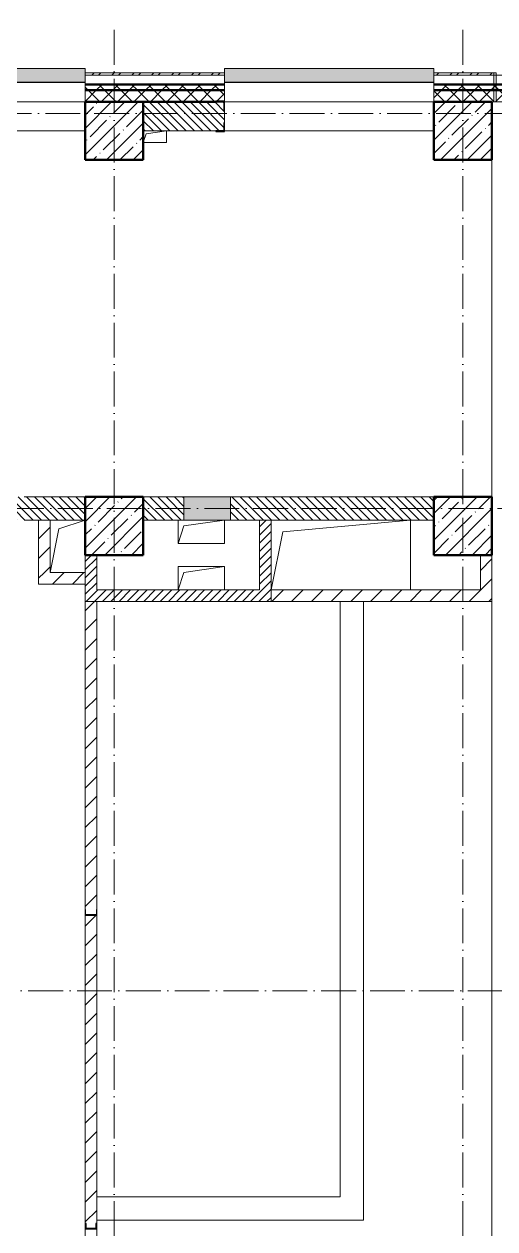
# Model space of a CAD drawing. Header units: millimetres. Extents: x -213536 to 1564669, y -45299 to 942238.
# Drawn here: x 176704 to 180754, y 458797 to 469166 of the extents above; entities that cross this region are included whole.
import ezdxf

# ---------------------------------------------------------------- set-up
doc = ezdxf.new("R2010")
doc.units = ezdxf.units.MM
doc.linetypes.add('50_200_ШТРИХ_1Т_ш5_п1_п1_', pattern=[700, 500, -100, 0, -100])
for name, color, linetype, lineweight in [('A-FLOR-____-OTLN', 7, 'Continuous', 9), ('A-GENM-____-MCUT', 7, 'Continuous', 25), ('A-GENM-____-OTLN', 7, 'Continuous', 9), ('A-GENM-____-OTLN-1', 7, 'Continuous', 25), ('A-GLAZ-____-OTLN', 7, 'Continuous', 9), ('A-WALL-____-MCUT-2', 7, 'Continuous', 50), ('A-WALL-____-MCUT-3', 7, 'Continuous', 9), ('A-WALL-____-OTLN', 7, 'Continuous', 9), ('A-WALL-____-PATT-1', 7, 'Continuous', 9), ('A-WALL-FNSH-MCUT-1', 7, 'Continuous', 9), ('I-WALL-____-OTLN', 7, 'Continuous', 9), ('S-COLS-____-MCUT', 7, 'Continuous', 50), ('S-COLS-____-OTLN', 7, 'Continuous', 9), ('S-GRID-____-OTLN-1', 7, '50_200_ШТРИХ_1Т_ш5_п1_п1_', 9)]:
    doc.layers.add(name, color=color, linetype=linetype, lineweight=lineweight)
doc.layers.add('A-GLAZ-____-OTLN-1', color=7, linetype='Continuous', lineweight=9, true_color=0xc0c0c0)
pattern_1 = [(45, (142429.06, 459015.94), (-84.8528, 84.8528), [])]
pattern_2 = [(45, (142429.06, 459015.94), (-70.71068, 70.71068), []), (135, (142429.06, 459015.94), (-70.71068, -70.71068), [])]
pattern_3 = [(135, (142429.057, 459015.94), (-35.35534, -35.35534), [])]
pattern_4 = [(45, (142429.057, 459015.94), (-35.35534, 35.35534), [])]

# ---------------------------------------------------------------- blocks, each defined once
blk = doc.blocks.new('BSC_Колонна _Прямоугольная - 500х500-V73-АР1_План отверстий 3 этажа в осях 1-64_А-ГГ')
at = {"layer": 'S-COLS-____-OTLN'}
h = blk.add_hatch(dxfattribs=at)
h.set_pattern_fill('FP_110', color=256, style=0, pattern_type=2)
h.set_pattern_definition([(45, (-38050, -5831.04), (-114.04925, 114.04925), []), (45, (-37935.95, -5831.04), (-114.04925, 114.04925), [201.613, -40.323, 3.353, -36.97])])
h.paths.add_polyline_path([(-250, -250), (250, -250), (250, 250), (-250, 250)], flags=0)
at = {"layer": 'S-COLS-____-MCUT'}
for p, q in [((250, 250), (-250, 250)), ((-250, 250), (-250, -250)), ((250, -250), (250, 250)), ((-250, -250), (250, -250))]:
    blk.add_line(p, q, dxfattribs=at)
blk = doc.blocks.new('BSC_Колонна _Прямоугольная - 500х500-V114-АР1_План отверстий 3 этажа в осях 1-64_А-ГГ')
at = {"layer": 'S-COLS-____-OTLN'}
h = blk.add_hatch(dxfattribs=at)
h.set_pattern_fill('FP_137', color=256, style=0, pattern_type=2)
h.set_pattern_definition([(45, (-35050, -5831.04), (-114.04925, 114.04925), []), (45, (-34935.95, -5831.04), (-114.04925, 114.04925), [201.613, -40.323, 3.353, -36.97])])
h.paths.add_polyline_path([(-250, -250), (250, -250), (250, 250), (-250, 250)], flags=0)
at = {"layer": 'S-COLS-____-MCUT'}
for p, q in [((250, 250), (-250, 250)), ((-250, 250), (-250, -250)), ((250, -250), (250, 250)), ((-250, -250), (250, -250))]:
    blk.add_line(p, q, dxfattribs=at)
blk = doc.blocks.new('BSC_Колонна _Прямоугольная - 500х500-V115-АР1_План отверстий 3 этажа в осях 1-64_А-ГГ')
at = {"layer": 'S-COLS-____-OTLN'}
h = blk.add_hatch(dxfattribs=at)
h.set_pattern_fill('FP_138', color=256, style=0, pattern_type=2)
h.set_pattern_definition([(45, (-38050, -9231.04), (-114.04925, 114.04925), []), (45, (-37935.95, -9231.04), (-114.04925, 114.04925), [201.613, -40.323, 3.353, -36.97])])
h.paths.add_polyline_path([(-250, -250), (250, -250), (250, 250), (-250, 250)], flags=0)
at = {"layer": 'S-COLS-____-MCUT'}
for p, q in [((250, 250), (-250, 250)), ((-250, 250), (-250, -250)), ((250, -250), (250, 250)), ((-250, -250), (250, -250))]:
    blk.add_line(p, q, dxfattribs=at)
blk = doc.blocks.new('Фахверк_СКБ_Уголок - 250_2700-27497298-АР1_План отверстий 3 этажа в осях 1-64_А-ГГ')
at = {"layer": 'A-GENM-____-MCUT'}
for p, q in [((200, 181), (125, 181)), ((125, 181), (125, 106)), ((125, 106), (131, 106)), ((131, 106), (131, 175)), ((131, 175), (200, 175)), ((200, 175), (200, 181)), ((131, -6), (125, -6)), ((125, -6), (125, -81)), ((125, -81), (200, -81)), ((131, -75), (131, -6)), ((200, -75), (131, -75)), ((200, -81), (200, -75))]:
    blk.add_line(p, q, dxfattribs=at)
blk = doc.blocks.new('154_Стойка_СКБ_Швеллер - СМ-2180_100-28318692-АР1_План отверстий 3 этажа в осях 1-64_А-ГГ')
at = {"layer": 'A-GENM-____-MCUT'}
for p, q in [((171, 50), (125, 50)), ((125, 50), (125, -50)), ((129.5, 42.4), (171, 42.4)), ((129.5, -42.4), (129.5, 42.4)), ((171, 42.4), (171, 50)), ((125, -50), (171, -50)), ((171, -42.4), (129.5, -42.4)), ((171, -50), (171, -42.4))]:
    blk.add_line(p, q, dxfattribs=at)
blk = doc.blocks.new('154_Фахверк_СКБ_Швеллер - Тип_100_3550-28487752-АР1_План отверстий 3 этажа в осях 1-64_А-ГГ')
at = {"layer": 'A-GENM-____-MCUT'}
for p, q in [((175, 50), (125, 50)), ((125, 50), (125, -50)), ((128, 47), (175, 47)), ((128, -47), (128, 47)), ((175, 47), (175, 50)), ((125, -50), (175, -50)), ((175, -47), (128, -47)), ((175, -50), (175, -47))]:
    blk.add_line(p, q, dxfattribs=at)
blk = doc.blocks.new('AR_Отверстие Ниша - Лючок-32404336-АР1_План отверстий 3 этажа в осях 1-64_А-ГГ')
at = {"layer": 'A-GLAZ-____-OTLN'}
blk.add_hatch(color=256, dxfattribs=at).paths.add_polyline_path([(-200, 100), (-200, -100), (200, -100), (200, 100)], flags=0)
for p, q in [((200, 100), (-200, 100)), ((-200, 100), (-200, -100)), ((200, -100), (200, 100)), ((-200, -100), (200, -100))]:
    blk.add_line(p, q, dxfattribs=at)
blk = doc.blocks.new('AR_Отверстие прямоугольное _в плите_ - AR_Отверстие прямоугольное _в плите_-30459223-АР1_План отверстий 3 этажа в осях 1-64_А-ГГ')
at = {"layer": 'A-GENM-____-OTLN'}
for p, q in [((-200, 100), (-200, -100)), ((-200, -100), (-150, 50)), ((-150, 50), (200, 100)), ((200, -100), (200, 100)), ((-200, -100), (200, -100))]:
    blk.add_line(p, q, dxfattribs=at)
blk = doc.blocks.new('AR_Отверстие прямоугольное _в плите_ - AR_Отверстие прямоугольное _в плите_-V181-АР1_План отверстий 3 этажа в осях 1-64_А-ГГ')
at = {"layer": 'A-GENM-____-OTLN'}
for p, q in [((-100, -50), (-75, 25)), ((-75, 25), (100, 50)), ((100, -50), (100, 50)), ((-100, -50), (100, -50))]:
    blk.add_line(p, q, dxfattribs=at)
blk = doc.blocks.new('AR_Отверстие прямоугольное _в плите_ - AR_Отверстие прямоугольное _в плите_-V191-АР1_План отверстий 3 этажа в осях 1-64_А-ГГ')
at = {"layer": 'A-GENM-____-OTLN'}
for p, q in [((200, 100), (-200, 100)), ((-200, 100), (-200, -100)), ((-200, -100), (-150, 50)), ((-150, 50), (200, 100)), ((200, -100), (200, 100))]:
    blk.add_line(p, q, dxfattribs=at)
blk = doc.blocks.new('AR_Отверстие прямоугольное _в плите_ - AR_Отверстие прямоугольное _в плите_-V196-АР1_План отверстий 3 этажа в осях 1-64_А-ГГ')
at = {"layer": 'A-GENM-____-OTLN'}
for p, q in [((-75, 150), (150, 225)), ((-150, -225), (-75, 150))]:
    blk.add_line(p, q, dxfattribs=at)
blk = doc.blocks.new('AR_Отверстие прямоугольное _в плите_ - AR_Отверстие прямоугольное _в плите_-V205-АР1_План отверстий 3 этажа в осях 1-64_А-ГГ')
at = {"layer": 'A-GENM-____-OTLN'}
for p, q in [((-500, 200), (600, 300)), ((600, -300), (600, 300)), ((-600, -300), (-500, 200))]:
    blk.add_line(p, q, dxfattribs=at)
blk = doc.blocks.new('Отлив_СКБ - Отлив витража_120_НВФ-31885687-АР1_План отверстий 3 этажа в осях 1-64_А-ГГ')
at = {"layer": 'A-GLAZ-____-OTLN-1'}
for points in [[(0, 0), (0, -2), (1800, -2), (1800, 0), (534, 0)], [(0, -2), (0, -120), (1800, -120), (1800, -2), (534, -2)]]:
    blk.add_hatch(color=256, dxfattribs=at).paths.add_polyline_path(points, flags=0)
at = {"layer": 'A-GLAZ-____-OTLN'}
for p, q in [((0, 0), (1800, 0)), ((1800, -2), (0, -2)), ((0, -120), (0, -83)), ((1800, -83), (1800, -120)), ((0, -120), (1800, -120))]:
    blk.add_line(p, q, dxfattribs=at)
blk = doc.blocks.new('Стены 4 - Стены 4-31195499-АР1_План отверстий 3 этажа в осях 1-64_А-ГГ')
at = {"layer": 'A-WALL-____-MCUT-3'}
for p, q in [((-1799, 41030), (-1799, 41010)), ((-1549, 41030), (-1799, 41030)), ((-1799, 41010), (-1549, 41010)), ((-1549, 41010), (-1549, 41030))]:
    blk.add_line(p, q, dxfattribs=at)

msp = doc.modelspace()

# ---------------------------------------------------------------- hatches: boundary and pattern name
at = {"layer": 'A-WALL-____-PATT-1'}
h = msp.add_hatch(dxfattribs=at)
h.set_pattern_fill('FP_3', color=256, style=0, pattern_type=2)
h.set_pattern_definition([(45, (142429.06, 459015.94), (-85.5366, 85.5366), []), (45, (142486.08, 459015.94), (-85.5366, 85.5366), [])])
h.paths.add_polyline_path([(180744.1, 468727), (180744.1, 468747), (180229.1, 468747), (180229.1, 468727)], flags=0)
h.paths.add_polyline_path([(177229.1, 468727), (178429.1, 468727), (178429.1, 468747), (177229.1, 468747)], flags=0)
h.paths.add_polyline_path([(175429.1, 468727), (175429.1, 468747), (174229.1, 468747), (174229.7, 468727)], flags=0)
h.paths.add_polyline_path([(172429.1, 468727), (172429.1, 468747), (171229.1, 468747), (171229.1, 468727)], flags=0)
h.paths.add_polyline_path([(169429.1, 468727), (169429.1, 468747), (166279.1, 468747), (166279.1, 468727), (167159.9, 468727)], flags=0)
h = msp.add_hatch(dxfattribs=at)
h.set_pattern_fill('FP_1', color=256, style=0, pattern_type=2)
h.set_pattern_definition(pattern_2)
h.paths.add_polyline_path([(216779.1, 468597), (216779.1, 468647), (210429.1, 468647), (210429.1, 468597), (216648.9, 468597)], flags=0)
h.paths.add_polyline_path([(202509.2, 468597), (202629.1, 468597), (202629.1, 468647), (201429.1, 468647), (201429.1, 468597)], flags=0)
h.paths.add_polyline_path([(199629.1, 468597), (199629.1, 468647), (198429.1, 468647), (198429.1, 468597), (198974.2, 468597)], flags=0)
h.paths.add_polyline_path([(196629.1, 468597), (196629.1, 468647), (195429.1, 468647), (195429.1, 468597), (195439.3, 468597)], flags=0)
h.paths.add_polyline_path([(193629.1, 468597), (193629.1, 468647), (192429.1, 468647), (192429.1, 468597)], flags=0)
h.paths.add_polyline_path([(189429.1, 468597), (190629.1, 468597), (190629.1, 468647), (189429.1, 468647)], flags=0)
h.paths.add_polyline_path([(187629.1, 468597), (187629.1, 468647), (186429.1, 468647), (186429.1, 468597), (186602, 468597)], flags=0)
h.paths.add_polyline_path([(184629.1, 468597), (184629.1, 468647), (183429.1, 468647), (183429.1, 468597)], flags=0)
h.paths.add_polyline_path([(181299.6, 468597), (181629.1, 468597), (181629.1, 468647), (180229.1, 468647), (180229.1, 468597)], flags=0)
h.paths.add_polyline_path([(177229.1, 468597), (178429.1, 468597), (178429.1, 468647), (177229.1, 468647)], flags=0)
h.paths.add_polyline_path([(175429.1, 468597), (175429.1, 468647), (174229.1, 468647), (174229.7, 468597)], flags=0)
h.paths.add_polyline_path([(172429.1, 468597), (172429.1, 468647), (171229.1, 468647), (171229.1, 468597)], flags=0)
h.paths.add_polyline_path([(169429.1, 468597), (169429.1, 468647), (166259.1, 468647), (166259.1, 468597), (167159.9, 468597)], flags=0)
h = msp.add_hatch(dxfattribs=at)
h.set_pattern_fill('FP_1', color=256, style=0, pattern_type=2)
h.set_pattern_definition(pattern_2)
h.paths.add_polyline_path([(216779.1, 468497), (216779.1, 468597), (210429.1, 468597), (210429.1, 468503), (210504.1, 468503), (210504.1, 468497), (216648.9, 468497)], flags=0)
h.paths.add_polyline_path([(202509.2, 468497), (202554.1, 468497), (202554.1, 468503), (202629.1, 468503), (202629.1, 468597), (201429.1, 468597), (201429.1, 468503), (201504.1, 468503), (201504.1, 468497), (202279.1, 468497)], flags=0)
h.paths.add_polyline_path([(199554.1, 468497), (199554.1, 468503), (199629.1, 468503), (199629.1, 468597), (198429.1, 468597), (198429.1, 468503), (198504.1, 468503), (198504.1, 468497), (198974.2, 468497)], flags=0)
h.paths.add_polyline_path([(196554.1, 468497), (196554.1, 468503), (196629.1, 468503), (196629.1, 468597), (195429.1, 468597), (195429.1, 468503), (195504.1, 468503), (195504.1, 468497), (196279.1, 468497)], flags=0)
h.paths.add_polyline_path([(193554.1, 468497), (193554.1, 468503), (193629.1, 468503), (193629.1, 468597), (192429.1, 468597), (192429.1, 468503), (192504.1, 468503), (192504.1, 468497), (192779.1, 468497)], flags=0)
h.paths.add_polyline_path([(190554.1, 468497), (190554.1, 468503), (190629.1, 468503), (190629.1, 468597), (189429.1, 468597), (189429.1, 468503), (189504.1, 468503), (189504.1, 468497), (190136.9, 468497)], flags=0)
h.paths.add_polyline_path([(186504.1, 468497), (187554.1, 468497), (187554.1, 468503), (187629.1, 468503), (187629.1, 468597), (186429.1, 468597), (186429.1, 468503), (186504.1, 468503)], flags=0)
h.paths.add_polyline_path([(183779.1, 468497), (184554.1, 468497), (184554.1, 468503), (184629.1, 468503), (184629.1, 468597), (183429.1, 468597), (183429.1, 468503), (183504.1, 468503), (183504.1, 468497)], flags=0)
h.paths.add_polyline_path([(181299.6, 468497), (181554.1, 468497), (181554.1, 468503), (181629.1, 468503), (181629.1, 468597), (180229.1, 468597), (180229.1, 468497), (181279.1, 468497)], flags=0)
h.paths.add_polyline_path([(177764.7, 468497), (178354.1, 468497), (178354.1, 468503), (178429.1, 468503), (178429.1, 468597), (177229.1, 468597), (177229.1, 468497), (177729.1, 468497)], flags=0)
h.paths.add_polyline_path([(175354.1, 468497), (175354.1, 468503), (175429.1, 468503), (175429.1, 468597), (174229.1, 468597), (174229.7, 468503), (174304.1, 468503), (174304.1, 468497)], flags=0)
h.paths.add_polyline_path([(172354.1, 468497), (172354.1, 468503), (172429.1, 468503), (172429.1, 468597), (171229.1, 468597), (171229.1, 468497), (171729.1, 468497)], flags=0)
h.paths.add_polyline_path([(169354.1, 468497), (169354.1, 468503), (169429.1, 468503), (169429.1, 468597), (166259.1, 468597), (166259.1, 468497), (168729.1, 468497)], flags=0)
h = msp.add_hatch(dxfattribs=at)
h.set_pattern_fill('FP_6', color=256, style=0, pattern_type=2)
h.set_pattern_definition(pattern_3)
h.paths.add_polyline_path([(177729.1, 468247), (178423.1, 468247), (178423.1, 468316), (178429.1, 468316), (178429.1, 468428), (178423.1, 468428), (178423.1, 468497), (177729.1, 468497)], flags=0)
h = msp.add_hatch(dxfattribs=at)
h.set_pattern_fill('FP_6', color=256, style=0, pattern_type=2)
h.set_pattern_definition(pattern_3)
h.paths.add_polyline_path([(176704.1, 464897), (177229.1, 464897), (177229.1, 465097), (176635.1, 465097), (176635.1, 465028), (176629.1, 465028), (176629.1, 464966), (176635.1, 464966), (176635.1, 464897)], flags=0)
h.paths.add_polyline_path([(175404.1, 464897), (175473.1, 464897), (175473.1, 464966), (175479.1, 464966), (175479.1, 465028), (175473.1, 465028), (175473.1, 465097), (175029.1, 465097), (175029.1, 464897)], flags=0)
h.paths.add_polyline_path([(174329.1, 464897), (174329.1, 465097), (173535.1, 465097), (173535.1, 465028), (173529.1, 465028), (173529.1, 464966), (173535.1, 464966), (173535.1, 464897), (174229.7, 464897)], flags=0)
h.paths.add_polyline_path([(172604.1, 464897), (172823.1, 464897), (172823.1, 464966), (172829.1, 464966), (172829.1, 465028), (172823.1, 465028), (172823.1, 465097), (172535.1, 465097), (172535.1, 465028), (172529.1, 465028), (172529.1, 464966), (172535.1, 464966), (172535.1, 464897)], flags=0)
h.paths.add_polyline_path([(171729.1, 464897), (171823.1, 464897), (171823.1, 464966), (171829.1, 464966), (171829.1, 465028), (171823.1, 465028), (171823.1, 465097), (171729.1, 465097), (171729.1, 464991)], flags=0)
h = msp.add_hatch(dxfattribs=at)
h.set_pattern_fill('FP_6', color=256, style=0, pattern_type=2)
h.set_pattern_definition(pattern_3)
h.paths.add_polyline_path([(180229.1, 464897), (180229.1, 465097), (178479.1, 465097), (178479.1, 464897), (179532.1, 464897)], flags=0)
h.paths.add_polyline_path([(177764.7, 464897), (178079.1, 464897), (178079.1, 465097), (177729.1, 465097), (177729.1, 464897)], flags=0)
h = msp.add_hatch(dxfattribs=at)
h.set_pattern_fill('FP_4', color=256, style=0, pattern_type=2)
h.set_pattern_definition(pattern_1)
h.paths.add_polyline_path([(176929.1, 464447), (176929.1, 464897), (176829.1, 464897), (176829.1, 464447)], flags=0)
h = msp.add_hatch(dxfattribs=at)
h.set_pattern_fill('FP_5', color=256, style=0, pattern_type=2)
h.set_pattern_definition(pattern_4)
h.paths.add_polyline_path([(178829.1, 464297), (178829.1, 464897), (178729.1, 464897), (178729.1, 464297)], flags=0)
h = msp.add_hatch(dxfattribs=at)
h.set_pattern_fill('FP_5', color=256, style=0, pattern_type=2)
h.set_pattern_definition(pattern_4)
h.paths.add_polyline_path([(177329.1, 464197), (177329.1, 464597), (177229.1, 464597), (177229.1, 464197)], flags=0)
h = msp.add_hatch(dxfattribs=at)
h.set_pattern_fill('FP_4', color=256, style=0, pattern_type=2)
h.set_pattern_definition(pattern_1)
h.paths.add_polyline_path([(180729.1, 464197), (180729.1, 464597), (180629.1, 464597), (180629.1, 464197)], flags=0)
h = msp.add_hatch(dxfattribs=at)
h.set_pattern_fill('FP_4', color=256, style=0, pattern_type=2)
h.set_pattern_definition(pattern_1)
h.paths.add_polyline_path([(177229.1, 464347), (177229.1, 464447), (176829.1, 464447), (176829.1, 464347)], flags=0)
h = msp.add_hatch(dxfattribs=at)
h.set_pattern_fill('FP_5', color=256, style=0, pattern_type=2)
h.set_pattern_definition(pattern_4)
h.paths.add_polyline_path([(178829.1, 464197), (178829.1, 464297), (177329.1, 464297), (177329.1, 464197), (177764.7, 464197)], flags=0)
h = msp.add_hatch(dxfattribs=at)
h.set_pattern_fill('FP_4', color=256, style=0, pattern_type=2)
h.set_pattern_definition(pattern_1)
h.paths.add_polyline_path([(180629.1, 464197), (180629.1, 464297), (178829.1, 464297), (178829.1, 464197), (179532.1, 464197)], flags=0)
h = msp.add_hatch(dxfattribs=at)
h.set_pattern_fill('FP_4', color=256, style=0, pattern_type=2)
h.set_pattern_definition(pattern_1)
h.paths.add_polyline_path([(177232.1, 457597), (177326.1, 457597), (177326.1, 457644), (177232.1, 457644)], flags=0)
h.paths.add_polyline_path([(177321.5, 458801.5), (177321.5, 458843), (177329.1, 458843), (177329.1, 461497), (177229.1, 461497), (177229.9, 458843), (177236.7, 458843), (177236.7, 458801.5)], flags=0)
h.paths.add_polyline_path([(177326.1, 461500), (177326.1, 461547), (177329.1, 461547), (177329.1, 464197), (177229.1, 464197), (177229.1, 461547), (177232.1, 461547), (177232.1, 461500), (177279.1, 461500)], flags=0)
at = {"layer": 'S-COLS-____-OTLN'}
h = msp.add_hatch(dxfattribs=at)
h.set_pattern_fill('FP_38', color=256, style=0, pattern_type=2)
h.set_pattern_definition([(45, (142429.06, 459015.94), (-114.04925, 114.04925), []), (45, (142543.1, 459015.94), (-114.04925, 114.04925), [201.612, -40.322, 3.353, -36.97])])
h.paths.add_polyline_path([(177229.1, 467997), (177729.1, 467997), (177729.1, 468497), (177229.1, 468497)], flags=0)

# ---------------------------------------------------------------- linework, layer by layer
at = {"layer": 'A-FLOR-____-OTLN'}
for p, q in [((180729.1, 465097), (180729.1, 467997)), ((178029.1, 464697), (178029.1, 464897)), ((178429.1, 464897), (178429.1, 464697)), ((180029.1, 464897), (180029.1, 464297)), ((178429.1, 464697), (178029.1, 464697)), ((178029.1, 464497), (178429.1, 464497)), ((178029.1, 464297), (178029.1, 464497)), ((178429.1, 464497), (178429.1, 464297)), ((180729.1, 457597), (180729.1, 464197))]:
    msp.add_line(p, q, dxfattribs=at)
at = {"layer": 'A-WALL-____-MCUT-2'}
for p, q in [((178429.1, 468647), (177229.1, 468647)), ((181629.1, 468647), (180229.1, 468647)), ((178429.1, 468597), (177229.1, 468597)), ((177729.1, 468497), (178354.1, 468497)), ((181629.1, 468597), (180229.1, 468597))]:
    msp.add_line(p, q, dxfattribs=at)
at = {"layer": 'A-WALL-____-MCUT-3'}
for p, q in [((178429.1, 468727), (177229.1, 468727)), ((177229.1, 468727), (177229.1, 468497)), ((178429.1, 468503), (178429.1, 468727)), ((181629.1, 468727), (180229.1, 468727)), ((180229.1, 468727), (180229.1, 468497)), ((177229.1, 468497), (177729.1, 468497)), ((177729.1, 468497), (177729.1, 468247)), ((180729.1, 468497), (181279.1, 468497)), ((178429.1, 468316), (178429.1, 468428)), ((177729.1, 468247), (178354.1, 468247)), ((177229.1, 465097), (176704.1, 465097)), ((178079.1, 465097), (177729.1, 465097)), ((180229.1, 465097), (178479.1, 465097)), ((176704.1, 464897), (177229.1, 464897)), ((177729.1, 464897), (178079.1, 464897)), ((178479.1, 464897), (180229.1, 464897))]:
    msp.add_line(p, q, dxfattribs=at)
at = {"layer": 'A-WALL-____-OTLN'}
for p, q in [((177229.1, 468497), (175429.1, 468497)), ((180229.1, 468497), (178429.1, 468497)), ((177229.1, 468247), (175429.1, 468247)), ((180229.1, 468247), (178429.1, 468247))]:
    msp.add_line(p, q, dxfattribs=at)
at = {"layer": 'A-WALL-FNSH-MCUT-1'}
for p, q in [((178429.1, 468747), (177229.1, 468747)), ((177229.1, 468747), (177229.1, 468727)), ((178429.1, 468727), (178429.1, 468747)), ((178429.1, 468727), (178429.1, 468727)), ((180744.1, 468747), (180229.1, 468747)), ((180229.1, 468747), (180229.1, 468727)), ((180744.1, 468727), (180744.1, 468747)), ((176829.1, 464897), (176829.1, 464347)), ((176929.1, 464447), (176929.1, 464897)), ((178729.1, 464897), (178729.1, 464297)), ((178829.1, 464197), (178829.1, 464897)), ((177229.1, 464597), (177229.1, 461547)), ((177329.1, 464297), (177329.1, 464597)), ((180629.1, 464597), (180629.1, 464297)), ((180729.1, 464197), (180729.1, 464597)), ((176829.1, 464347), (177229.1, 464347)), ((177229.1, 464447), (176929.1, 464447)), ((178729.1, 464297), (177329.1, 464297)), ((180629.1, 464297), (178829.1, 464297)), ((177229.1, 464197), (180729.1, 464197)), ((177329.1, 461547), (177329.1, 464197)), ((177229.1, 461497), (177229.1, 458843)), ((177329.1, 458843), (177329.1, 461497))]:
    msp.add_line(p, q, dxfattribs=at)
at = {"layer": 'I-WALL-____-OTLN'}
for p, q in [((179424.1, 459072), (179424.1, 464197)), ((179624.1, 464197), (179624.1, 458872)), ((177329.1, 459072), (179424.1, 459072)), ((179624.1, 458872), (177329.1, 458872)), ((177229.1, 457647), (177229.1, 458797)), ((177329.1, 458797), (177329.1, 457647))]:
    msp.add_line(p, q, dxfattribs=at)
at = {"layer": 'S-COLS-____-MCUT'}
for p, q in [((177729.1, 468497), (177229.1, 468497)), ((177229.1, 468497), (177229.1, 467997)), ((177729.1, 467997), (177729.1, 468497)), ((177229.1, 467997), (177729.1, 467997))]:
    msp.add_line(p, q, dxfattribs=at)
at = {"layer": 'S-GRID-____-OTLN-1', "color": 251, "ltscale": 0.6, "true_color": 0x636466}
for p, q in [((177479.1, 454533.3), (177479.1, 469166.5)), ((180479.1, 454533.3), (180479.1, 469166.5)), ((246503.5, 468397), (137999.2, 468397)), ((232747.8, 464997), (137760.3, 464997)), ((246355.5, 460847), (137760.3, 460847))]:
    msp.add_line(p, q, dxfattribs=at)

# ---------------------------------------------------------------- block references
at = {"layer": 'A-GENM-____-OTLN'}
for name, p in [('AR_Отверстие прямоугольное _в плите_ - AR_Отверстие прямоугольное _в плите_-V181-АР1_План отверстий 3 этажа в осях 1-64_А-ГГ', (177829.1, 468197)), ('AR_Отверстие прямоугольное _в плите_ - AR_Отверстие прямоугольное _в плите_-V196-АР1_План отверстий 3 этажа в осях 1-64_А-ГГ', (177079.1, 464672)), ('AR_Отверстие прямоугольное _в плите_ - AR_Отверстие прямоугольное _в плите_-30459223-АР1_План отверстий 3 этажа в осях 1-64_А-ГГ', (178229.1, 464797)), ('AR_Отверстие прямоугольное _в плите_ - AR_Отверстие прямоугольное _в плите_-V205-АР1_План отверстий 3 этажа в осях 1-64_А-ГГ', (179429.1, 464597)), ('AR_Отверстие прямоугольное _в плите_ - AR_Отверстие прямоугольное _в плите_-V191-АР1_План отверстий 3 этажа в осях 1-64_А-ГГ', (178229.1, 464397))]:
    msp.add_blockref(name, p, dxfattribs=at)
at = {"layer": 'A-GENM-____-OTLN-1'}
for name, p, rotation in [('Фахверк_СКБ_Уголок - 250_2700-27497298-АР1_План отверстий 3 этажа в осях 1-64_А-ГГ', (178554.1, 468422), 180), ('154_Фахверк_СКБ_Швеллер - Тип_100_3550-28487752-АР1_План отверстий 3 этажа в осях 1-64_А-ГГ', (177279.1, 461372), 89.99999999999991), ('154_Стойка_СКБ_Швеллер - СМ-2180_100-28318692-АР1_План отверстий 3 этажа в осях 1-64_А-ГГ', (177279.1, 458672), 89.99999999999991)]:
    msp.add_blockref(name, p, dxfattribs=dict(at, rotation=rotation))
at = {"layer": 'A-GLAZ-____-OTLN', "rotation": 180}
for name, p in [('Отлив_СКБ - Отлив витража_120_НВФ-31885687-АР1_План отверстий 3 этажа в осях 1-64_А-ГГ', (177229.1, 468664)), ('Отлив_СКБ - Отлив витража_120_НВФ-31885687-АР1_План отверстий 3 этажа в осях 1-64_А-ГГ', (180229.1, 468664)), ('AR_Отверстие Ниша - Лючок-32404336-АР1_План отверстий 3 этажа в осях 1-64_А-ГГ', (178279.1, 464997))]:
    msp.add_blockref(name, p, dxfattribs=at)
at = {"layer": 'A-WALL-____-OTLN', "rotation": 89.9999999999999}
msp.add_blockref('Стены 4 - Стены 4-31195499-АР1_План отверстий 3 этажа в осях 1-64_А-ГГ', (221774.3, 470295.5), dxfattribs=at)
at = {"layer": 'S-COLS-____-OTLN'}
for name, p in [('BSC_Колонна _Прямоугольная - 500х500-V115-АР1_План отверстий 3 этажа в осях 1-64_А-ГГ', (180479.1, 468247)), ('BSC_Колонна _Прямоугольная - 500х500-V114-АР1_План отверстий 3 этажа в осях 1-64_А-ГГ', (177479.1, 464847)), ('BSC_Колонна _Прямоугольная - 500х500-V73-АР1_План отверстий 3 этажа в осях 1-64_А-ГГ', (180479.1, 464847))]:
    msp.add_blockref(name, p, dxfattribs=at)

doc.saveas('drawing.dxf')
